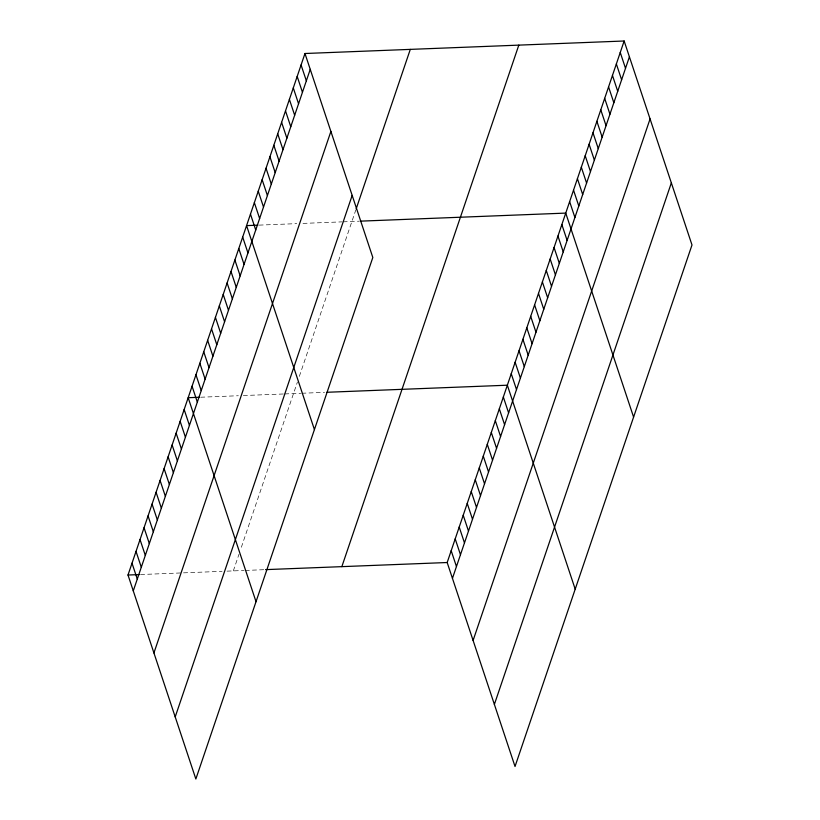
<?xml version="1.0" encoding="UTF-8"?>
<svg xmlns="http://www.w3.org/2000/svg" width="820" height="820" viewBox="0 0 820 820"><rect width="100%" height="100%" fill="white"/><g stroke="black" fill="none" stroke-linecap="round" stroke-linejoin="round"><path stroke-width="0.61" stroke-dasharray="4.1 3.07" d="M233.331 570.894L238.948 554.351M241.357 547.258L297.393 382.11M299.341 376.37L355.788 210.012M259.11 225.121L296.727 223.645M303 223.399L341.868 221.871M343.119 221.83L359.058 221.205M200.715 397.218L238.333 395.742M243.345 395.547L283.474 393.979M284.724 393.928L300.653 393.303M301.852 393.251L324.505 392.37M140.548 574.533L222.046 571.345M227.068 571.14L244.063 570.474M245.262 570.433L264.337 569.685"/><path stroke-width="1.23" d="M304.968 53.505L372.823 257.48L195.857 779L128.002 575.025L304.968 53.505L624.143 41L691.998 244.975L515.032 766.495L447.177 562.52L624.143 41M133.281 590.871L310.237 69.351M153.924 652.956L330.89 131.436M175.203 716.916L352.169 195.396M356.177 208.864L410.297 49.384M341.848 566.64L518.814 45.131M452.445 578.356L629.411 56.846M473.099 640.441L650.065 118.92M494.378 704.411L671.344 182.891M257.859 225.172L246.574 225.613L314.429 429.588M360.246 221.154L565.739 213.097L633.593 417.072M199.455 397.269L188.169 397.71L256.024 601.685M326.893 392.278L507.344 385.205L575.199 589.17M128.002 575.025L139.287 574.584M265.526 569.633L447.177 562.52M620.248 52.47L625.516 68.316M616.353 63.95L621.621 79.786M612.458 75.419L617.726 91.266M608.563 86.889L613.842 102.736M604.678 98.369L609.947 114.205M600.783 109.839L606.052 125.685M596.888 121.309L602.157 137.155M592.993 132.789L598.262 148.625M589.098 144.258L594.367 160.105M585.203 155.738L590.482 171.575M581.318 167.208L586.587 183.044M577.423 178.678L582.692 194.524M573.528 190.158L578.797 205.994M569.633 201.628L574.902 217.474M561.854 224.577L567.122 240.414M557.959 236.047L563.227 251.894M554.064 247.517L559.332 263.363M550.169 258.997L555.437 274.833M546.274 270.467L551.542 286.313M542.379 281.936L547.657 297.783M538.494 293.416L543.762 309.253M534.599 304.886L539.867 320.733M530.704 316.356L535.972 332.202M526.809 327.836L532.077 343.672M522.914 339.306L528.182 355.152M519.019 350.786L524.298 366.622M515.134 362.255L520.403 378.092M511.239 373.725L516.508 389.572M503.336 397.023L508.605 412.86M499.318 408.842L504.587 424.688M495.311 420.66L500.579 436.506M491.303 432.488L496.571 448.325M487.285 444.307L492.553 460.153M483.277 456.125L488.546 471.971M479.269 467.953L484.538 483.79M475.251 479.772L480.52 495.608M471.244 491.59L476.512 507.436M467.236 503.408L472.504 519.255M463.218 515.237L468.486 531.073M459.21 527.055L464.479 542.891M301.073 64.985L306.352 80.821M455.202 538.873L460.471 554.72M297.188 76.455L302.457 92.301M451.184 550.691L456.453 566.538M293.293 87.935L298.562 103.771M289.398 99.404L294.667 115.241M285.503 110.874L290.772 126.721M281.608 122.354L286.877 138.19M277.713 133.824L282.992 149.671M273.829 145.294L279.097 161.14M269.934 156.774L275.202 172.61M266.039 168.243L271.307 184.09M262.144 179.713L267.412 195.56M258.249 191.193L263.517 207.029M254.354 202.663L259.632 218.509M250.469 214.133L255.737 229.979M242.679 237.082L247.947 252.929M238.784 248.552L244.052 264.399M234.889 260.032L240.168 275.868M231.004 271.502L236.273 287.348M227.109 282.982L232.378 298.818M223.214 294.452L228.483 310.288M219.319 305.921L224.588 321.768M215.424 317.401L220.693 333.238M211.529 328.871L216.808 344.718M207.644 340.341L212.913 356.187M203.749 351.821L209.018 367.657M199.854 363.291L205.123 379.137M195.959 374.76L201.228 390.607M192.064 386.24L197.333 402.077M184.162 409.529L189.43 425.375M180.154 421.357L185.422 437.193M176.136 433.175L181.415 449.011M172.128 444.993L177.397 460.84M168.12 456.812L173.389 472.658M164.102 468.64L169.381 484.476M160.095 480.458L165.363 496.305M156.087 492.277L161.355 508.123M152.069 504.105L157.348 519.941M148.061 515.923L153.33 531.76M144.053 527.742L149.322 543.588M140.035 539.56L145.314 555.406M136.028 551.389L141.296 567.225M132.02 563.207L137.288 579.043"/></g></svg>
